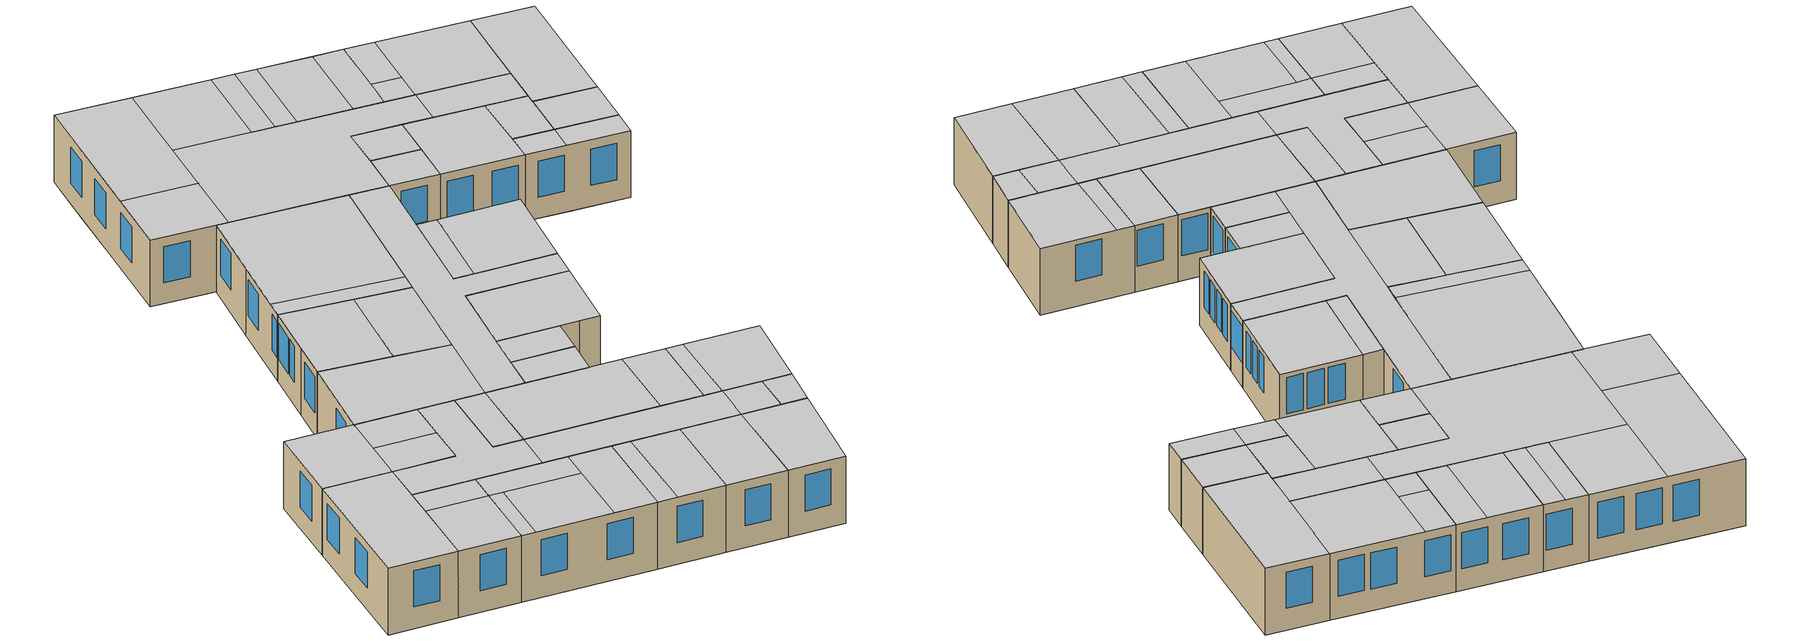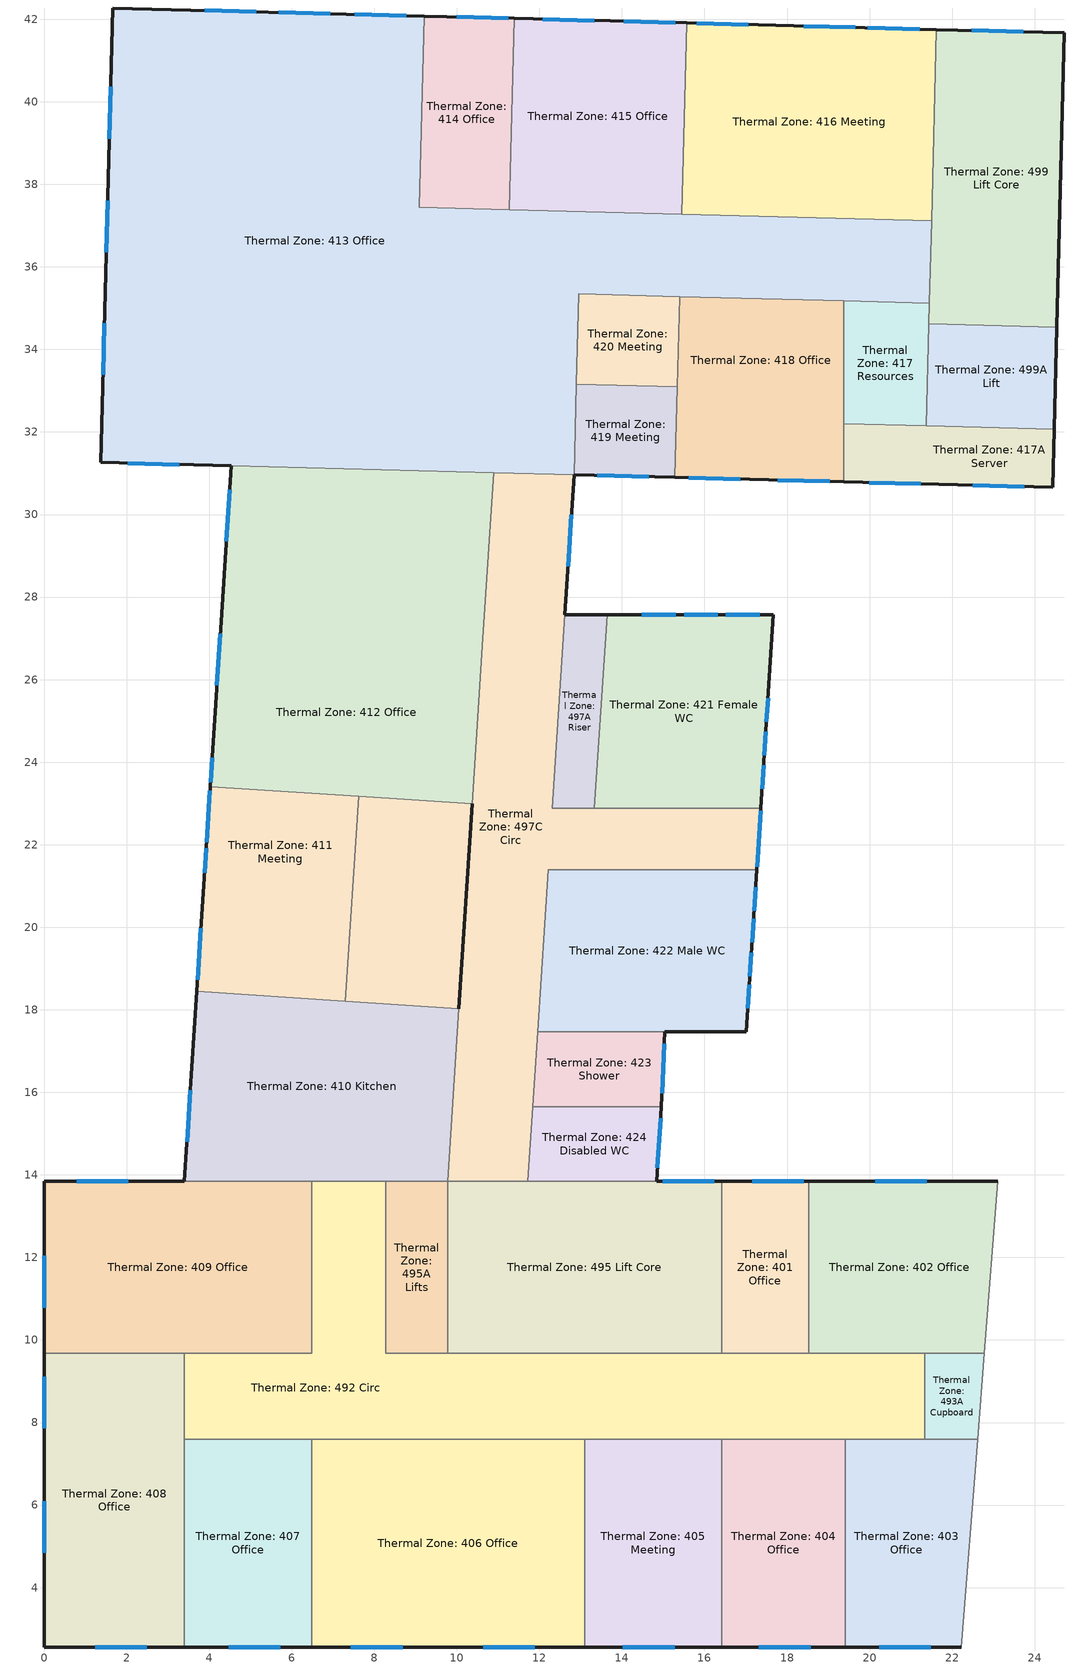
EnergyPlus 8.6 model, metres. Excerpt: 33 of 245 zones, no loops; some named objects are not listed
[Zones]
Thermal Zone: 401 Office
 floor to Thermal Zone: 301 Phd Office (InteriorCeiling): 16.42,13.84 18.52,13.84 18.52,9.67 16.42,9.67 z14.33
 wall outside (ExternalWall): 18.52,13.84 16.42,13.84 z14.33:17.85
 wall to Thermal Zone: 402 Office (InteriorWall): 18.52,9.67 18.52,13.84 z14.33:17.85
 wall to Thermal Zone: 492 Circ (InteriorWall): 16.42,9.67 18.52,9.67 z14.33:17.85
 wall to Thermal Zone: 495 Lift Core (InteriorWall): 16.42,13.84 16.42,9.67 z14.33:17.85
 window (GlazingCH): 18.41,13.84 17.16,13.84 z15.68:17.58
 ceiling to Thermal Zone: 511 Kitchen (InteriorCeiling): 18.52,9.67 18.52,13.84 16.42,13.84 16.42,9.67 z17.85
Thermal Zone: 402 Office
 floor to Thermal Zone: 301 Phd Office (InteriorCeiling Reversed): 23.11,13.84 22.78,9.67 18.52,9.67 18.52,13.84 z14.33
 wall outside (ExternalWall): 23.11,13.84 18.52,13.84 z14.33:17.85
 wall adiabatic (ExternalWall): 22.78,9.67 23.11,13.84 z14.33:17.85
 wall to Thermal Zone: 493A Cupboard (InteriorWall): 21.34,9.67 22.78,9.67 z14.33:17.85
 wall to Thermal Zone: 492 Circ (InteriorWall): 18.52,9.67 21.34,9.67 z14.33:17.85
 window (GlazingCH): 21.39,13.84 20.14,13.84 z15.68:17.58
 ceiling to Thermal Zone: 510 Office (InteriorCeiling): 22.78,9.67 23.11,13.84 19.41,13.84 19.41,9.67 z17.85
 ceiling to Thermal Zone: 511 Kitchen (InteriorCeiling): 19.41,9.67 19.41,13.84 18.52,13.84 18.52,9.67 z17.85
Thermal Zone: 403 Office
 floor to Thermal Zone: 301 Phd Office (InteriorCeiling Reversed): 22.62,7.59 22.22,2.56 19.41,2.56 19.41,7.59 z14.33
 wall outside (ExternalWall): 19.41,2.56 22.22,2.56 z14.33:17.85
 wall adiabatic (ExternalWall): 22.22,2.56 22.62,7.59 z14.33:17.85
 wall to Thermal Zone: 404 Office (InteriorWall): 19.41,7.59 19.41,2.56 z14.33:17.85
 wall to Thermal Zone: 492 Circ (InteriorWall): 21.34,7.59 19.41,7.59 z14.33:17.85
 wall to Thermal Zone: 493A Cupboard (InteriorWall): 22.62,7.59 21.34,7.59 z14.33:17.85
 window (GlazingCH): 20.24,2.56 21.49,2.56 z15.48:17.38
 ceiling to Thermal Zone: 509 Office (InteriorCeiling): 22.22,2.56 22.62,7.59 19.41,7.59 19.41,2.56 z17.85
Thermal Zone: 404 Office
 floor to Thermal Zone: 301 Phd Office (InteriorCeiling Reversed): 19.41,7.59 19.41,2.56 16.42,2.56 16.42,7.59 z14.33
 wall outside (ExternalWall): 16.42,2.56 19.41,2.56 z14.33:17.85
 wall to Thermal Zone: 405 Meeting (InteriorWall): 16.42,7.59 16.42,2.56 z14.33:17.85
 wall to Thermal Zone: 492 Circ (InteriorWall): 19.41,7.59 16.42,7.59 z14.33:17.85
 window (GlazingCH): 17.32,2.56 18.57,2.56 z15.48:17.38
 ceiling to Thermal Zone: 508 Office (InteriorCeiling Reversed): 19.41,2.56 19.41,7.59 16.42,7.59 16.42,2.56 z17.85
Thermal Zone: 405 Meeting
 floor to Thermal Zone: 302 Research Office (InteriorCeiling Reversed): 16.42,7.59 16.42,2.56 13.09,2.56 13.09,7.59 z14.33
 wall outside (ExternalWall): 13.09,2.56 16.42,2.56 z14.33:17.85
 wall to Thermal Zone: 406 Office (InteriorWall): 13.09,7.59 13.09,2.56 z14.33:17.85
 wall to Thermal Zone: 492 Circ (InteriorWall): 16.42,7.59 13.09,7.59 z14.33:17.85
 window (GlazingCH): 14.02,2.56 15.27,2.56 z15.48:17.38
 ceiling to Thermal Zone: 508 Office (InteriorCeiling Reversed): 16.42,2.56 16.42,7.59 14.05,7.59 14.05,2.56 z17.85
 ceiling to Thermal Zone: 507 Office (InteriorCeiling Reversed): 14.05,2.56 14.05,7.59 13.09,7.59 13.09,2.56 z17.85
Thermal Zone: 406 Office
 floor to Thermal Zone: 302 Research Office (InteriorCeiling Reversed): 6.49,7.59 13.09,7.59 13.09,2.56 6.49,2.56 z14.33
 wall outside (ExternalWall): 6.49,2.56 13.09,2.56 z14.33:17.85
 wall to Thermal Zone: 407 Office (InteriorWall): 6.49,7.59 6.49,2.56 z14.33:17.85
 wall to Thermal Zone: 492 Circ (InteriorWall): 13.09,7.59 6.49,7.59 z14.33:17.85
 window (GlazingCH): 7.43,2.56 8.68,2.56 / 10.64,2.56 11.89,2.56 z15.48:17.38
 ceiling to Thermal Zone: 505 Office (InteriorCeiling Reversed): 7.19,2.56 7.19,6.12 6.49,6.12 6.49,2.56 z17.85
 ceiling to Thermal Zone: 506 Office (InteriorCeiling Reversed): 10.97,2.56 10.97,6.12 7.19,6.12 7.19,2.56 z17.85
 ceiling to Thermal Zone: 501 Circulation (InteriorCeiling): 10.97,6.12 10.97,7.59 6.49,7.59 6.49,6.12 z17.85
 ceiling to Thermal Zone: 507 Office (InteriorCeiling Reversed): 13.09,2.56 13.09,7.59 10.97,7.59 10.97,2.56 z17.85
Thermal Zone: 407 Office
 floor to Thermal Zone: 303 PhD Office (InteriorCeiling Reversed): 6.49,7.59 6.49,2.56 3.4,2.56 3.4,7.59 z14.33
 wall outside (ExternalWall): 3.4,2.56 6.49,2.56 z14.33:17.85
 wall to Thermal Zone: 408 Office (InteriorWall): 3.4,7.59 3.4,2.56 z14.33:17.85
 wall to Thermal Zone: 492 Circ (InteriorWall): 6.49,7.59 3.4,7.59 z14.33:17.85
 window (GlazingCH): 4.48,2.56 5.73,2.56 z15.48:17.38
 ceiling to Thermal Zone: 505 Office (InteriorCeiling): 6.49,2.56 6.49,6.12 3.4,6.12 3.4,2.56 z17.85
 ceiling to Thermal Zone: 501 Circulation (InteriorCeiling Reversed): 6.49,6.12 6.49,7.59 3.4,7.59 3.4,6.12 z17.85
Thermal Zone: 408 Office
 floor to Thermal Zone: 303 PhD Office (InteriorCeiling Reversed): 3.4,9.67 3.4,2.56 0,2.56 0,9.67 z14.33
 wall outside (ExternalWall): 0,9.67 0,2.56 3.4,2.56 z14.33:17.85
 wall to Thermal Zone: 409 Office (InteriorWall): 3.4,9.67 0,9.67 z14.33:17.85
 wall to Thermal Zone: 492 Circ (InteriorWall): 3.4,7.59 3.4,9.67 z14.33:17.85
 window (GlazingCH): 0,9.11 0,7.86 z15.49:17.39; 0,6.09 0,4.84 z15.47:17.37; 1.24,2.56 2.49,2.56 z15.48:17.38
 ceiling to Thermal Zone: 504 Office (InteriorCeiling Reversed): 3.4,2.56 3.4,9.67 0,9.67 0,2.56 z17.85
Thermal Zone: 409 Office
 floor to Thermal Zone: 303 PhD Office (InteriorCeiling): 6.49,13.84 6.49,9.67 0,9.67 0,13.84 z14.33
 wall outside (ExternalWall): 3.4,13.84 0,13.84 0,9.67 z14.33:17.85
 wall to Thermal Zone: 410 Kitchen (InteriorWall): 6.49,13.84 3.4,13.84 z14.33:17.85
 wall to Thermal Zone: 492 Circ (InteriorWall): 3.4,9.67 6.49,9.67 6.49,13.84 z14.33:17.85
 window (GlazingCH): 2.04,13.84 0.79,13.84 z15.51:17.41; 0,12.04 0,10.79 z15.48:17.38
 ceiling to Thermal Zone: 501 Circulation (InteriorCeiling): 6.49,9.67 6.49,11.76 3.4,11.76 3.4,9.67 z17.85
 ceiling to Thermal Zone: 503 Office (InteriorCeiling Reversed): 3.4,9.67 3.4,13.84 0,13.84 0,9.67 z17.85
 ceiling to Thermal Zone: 502 Server (InteriorCeiling): 6.49,11.76 6.49,13.84 3.4,13.84 3.4,11.76 z17.85
Thermal Zone: 410 Kitchen
 floor to Thermal Zone: 304 Office (InteriorCeiling): 3.7,18.44 10.05,18.03 9.77,13.84 3.4,13.84 z14.33
 wall outside (ExternalWall): 3.7,18.44 3.4,13.84 z14.33:17.85
 wall to Thermal Zone: 411 Meeting (InteriorWall): 7.3,18.21 3.7,18.44 z14.33:17.85
 wall to Thermal Zone: 497C Circ (InteriorWall): 9.77,13.84 10.05,18.03 7.3,18.21 z14.33:17.85
 wall to Thermal Zone: 495A Lifts (InteriorWall): 8.27,13.84 9.77,13.84 z14.33:17.85
 wall to Thermal Zone: 492 Circ (InteriorWall): 6.49,13.84 8.27,13.84 z14.33:17.85
 window (GlazingCH): 3.54,16.06 3.46,14.81 z15.47:17.37
 ceiling to Thermal Zone: 517 Office (InteriorCeiling): 3.4,13.84 9.77,13.84 10.05,18.03 3.7,18.44 z17.85
Thermal Zone: 411 Meeting
 floor to Thermal Zone: 305 Meeting (InteriorCeiling): 4.03,23.41 7.62,23.17 7.43,20.23 3.83,20.47 z14.33
 floor to Thermal Zone: 304 Office (InteriorCeiling Reversed): 3.83,20.47 7.43,20.23 7.3,18.21 3.7,18.44 z14.33
 wall outside (ExternalWall): 4.03,23.41 3.83,20.47 3.7,18.44 z14.33:17.85
 wall to Thermal Zone: 497C Circ (InteriorWall): 7.3,18.21 7.62,23.17 z14.33:17.85
 wall to Thermal Zone: 412 Office (InteriorWall): 7.62,23.17 4.03,23.41 z14.33:17.85
 window (GlazingCH): 4.02,23.31 3.94,22.06 z15.55:17.45; 3.93,21.91 3.89,21.32 z15.56:17.46; 3.8,19.98 3.72,18.73 z15.52:17.42
 ceiling to Thermal Zone: 518 Admin (InteriorCeiling): 7.3,18.21 7.62,23.17 4.03,23.41 3.7,18.44 6.96,18.23 z17.85
Thermal Zone: 412 Office
 floor to Thermal Zone: 306 Kitchen (InteriorCeiling Reversed): 4.29,27.42 10.63,27 10.37,22.99 4.03,23.41 z14.33
 floor to Thermal Zone: 307 Office (InteriorCeiling Reversed): 4.53,31.18 10.9,31.01 10.63,27 4.29,27.42 z14.33
 wall outside (ExternalWall): 4.53,31.18 4.29,27.42 4.03,23.41 z14.33:17.85
 wall to Thermal Zone: 413 Office (InteriorWall): 10.9,31.01 4.53,31.18 z14.33:17.85
 wall to Thermal Zone: 497C Circ (InteriorWall): 7.62,23.17 10.37,22.99 10.63,27 10.9,31.01 z14.33:17.85
 window (GlazingCH): 4.27,27.11 4.19,25.86 z15.54:17.44; 4.07,24.1 4.03,23.51 z15.55:17.45; 4.5,30.6 4.42,29.35 z15.56:17.46
 ceiling to Thermal Zone: 519 Student Hub (InteriorCeiling): 10.43,23.91 10.9,31.01 4.53,31.18 4.09,24.33 z17.85
 ceiling to Thermal Zone: 518 Admin (InteriorCeiling Reversed): 10.37,22.99 10.43,23.91 4.09,24.33 4.03,23.41 z17.85
Thermal Zone: 413 Office
 floor to Thermal Zone: 325 Office (InteriorCeiling): 4.19,42.21 9.21,42.08 8.93,31.06 3.9,31.2 z14.33
 floor to Thermal Zone: 325D Office (InteriorCeiling Reversed): 1.66,42.27 4.19,42.21 4.1,38.91 1.57,38.98 z14.33
 floor to Thermal Zone: 325B Office (InteriorCeiling Reversed): 1.49,35.68 4.02,35.62 3.9,31.2 1.37,31.26 z14.33
 floor to Thermal Zone: 325C Meeting (InteriorCeiling Reversed): 1.57,38.98 4.1,38.91 4.02,35.62 1.49,35.68 z14.33
 floor to Thermal Zone: 325 Office (InteriorCeiling Reversed): 9.09,37.45 21.5,37.12 21.45,35.12 12.95,35.35 12.84,30.96 8.93,31.06 z14.33
 wall outside (ExternalWall): 9.21,42.08 1.66,42.27 1.37,31.26 4.53,31.18 z14.33:17.85
 wall to Thermal Zone: 497C Circ (InteriorWall): 10.9,31.01 12.84,30.96 z14.33:17.85
 wall to Thermal Zone: 414 Office (InteriorWall): 11.28,37.39 9.09,37.45 9.21,42.08 z14.33:17.85
 wall to Thermal Zone: 415 Office (InteriorWall): 15.45,37.28 11.28,37.39 z14.33:17.85
 wall to Thermal Zone: 416 Meeting (InteriorWall): 21.5,37.12 15.45,37.28 z14.33:17.85
 wall to Thermal Zone: 499 Lift Core (InteriorWall): 21.45,35.12 21.5,37.12 z14.33:17.85
 wall to Thermal Zone: 417 Resources (InteriorWall): 19.37,35.18 21.45,35.12 z14.33:17.85
 wall to Thermal Zone: 418 Office (InteriorWall): 15.4,35.28 19.37,35.18 z14.33:17.85
 wall to Thermal Zone: 420 Meeting (InteriorWall): 12.9,33.15 12.95,35.35 15.4,35.28 z14.33:17.85
 wall to Thermal Zone: 419 Meeting (InteriorWall): 12.84,30.96 12.9,33.15 z14.33:17.85
 window (GlazingCH): 2.03,31.24 3.28,31.21 / 8.78,42.09 7.53,42.12 z15.44:17.34; 1.61,40.36 1.58,39.11 z15.42:17.32; 1.54,37.6 1.5,36.35 z15.41:17.31; 1.46,34.64 1.43,33.39 z15.39:17.29; 6.93,42.14 5.69,42.17 / 5.15,42.18 3.9,42.21 z15.43:17.33
 ceiling to Thermal Zone: 523 Office (InteriorCeiling): 9.09,37.45 9.21,42.08 5.42,42.17 5.3,37.55 z17.85
 ceiling to Thermal Zone: 520 Circulation (InteriorCeiling Reversed): 12.84,30.96 12.95,35.35 16.88,35.24 16.93,37.24 5.3,37.55 5.13,31.16 z17.85
 ceiling to Thermal Zone: 522 Office (InteriorCeiling Reversed): 5.22,34.61 5.42,42.17 1.66,42.27 1.46,34.71 z17.85
 ceiling to Thermal Zone: 598 Circ (InteriorCeiling Reversed): 21.45,35.12 21.5,37.12 16.93,37.24 16.88,35.24 z17.85
 ceiling to Thermal Zone: 521 Office (InteriorCeiling Reversed): 5.13,31.16 5.22,34.61 1.46,34.71 1.37,31.26 z17.85
Thermal Zone: 414 Office
 floor to Thermal Zone: 325 Office (InteriorCeiling): 9.21,42.08 11.4,42.02 11.28,37.39 9.09,37.45 z14.33
 wall outside (ExternalWall): 11.4,42.02 9.21,42.08 z14.33:17.85
 wall to Thermal Zone: 415 Office (InteriorWall): 11.28,37.39 11.4,42.02 z14.33:17.85
 window (GlazingCH): 11.24,42.02 9.99,42.06 z15.42:17.32
 ceiling to Thermal Zone: 524 Office (InteriorCeiling): 11.28,37.39 11.4,42.02 10.3,42.05 10.18,37.42 z17.85
 ceiling to Thermal Zone: 523 Office (InteriorCeiling Reversed): 10.18,37.42 10.3,42.05 9.21,42.08 9.09,37.45 z17.85
Thermal Zone: 415 Office
 floor to Thermal Zone: 325 Office (InteriorCeiling): 11.4,42.02 15.57,41.91 15.45,37.28 11.28,37.39 z14.33
 wall outside (ExternalWall): 15.57,41.91 11.4,42.02 z14.33:17.85
 wall to Thermal Zone: 416 Meeting (InteriorWall): 15.45,37.28 15.57,41.91 z14.33:17.85
 window (GlazingCH): 15.29,41.92 14.04,41.95 / 13.34,41.97 12.09,42 z15.46:17.36
 ceiling to Thermal Zone: 525 Office (InteriorCeiling): 15.45,37.28 15.57,41.91 14.07,41.95 13.95,37.32 z17.85
 ceiling to Thermal Zone: 524 Office (InteriorCeiling): 13.95,37.32 14.07,41.95 11.4,42.02 11.28,37.39 z17.85
Thermal Zone: 416 Meeting
 floor to Thermal Zone: 325 Office (InteriorCeiling Reversed): 15.57,41.91 21.62,41.75 21.5,37.12 15.45,37.28 z14.33
 wall outside (ExternalWall): 21.62,41.75 15.57,41.91 z14.33:17.85
 wall to Thermal Zone: 499 Lift Core (InteriorWall): 21.5,37.12 21.62,41.75 z14.33:17.85
 window (GlazingCH): 21.21,41.76 19.96,41.8 / 19.66,41.8 18.41,41.84 z15.49:17.39; 17.07,41.87 15.82,41.9 z15.48:17.38
 ceiling to Thermal Zone: 525 Office (InteriorCeiling): 16.97,38.79 17.05,41.87 15.57,41.91 15.49,38.83 z17.85
 ceiling to Thermal Zone: 520 Circulation (InteriorCeiling): 16.93,37.24 16.97,38.79 15.49,38.83 15.45,37.28 z17.85
 ceiling to Thermal Zone: 526 Office (InteriorCeiling Reversed): 21.5,37.12 21.62,41.75 17.05,41.87 16.93,37.24 z17.85
Thermal Zone: 417 Resources
 floor to Thermal Zone: 325F Print Room (InteriorCeiling Reversed): 19.37,35.18 21.45,35.12 21.37,32.15 19.37,32.2 z14.33
 wall to Thermal Zone: 499A Lift (InteriorWall): 21.37,32.15 21.44,34.62 z14.33:17.85
 wall to Thermal Zone: 417A Server (InteriorWall): 19.37,32.2 21.37,32.15 z14.33:17.85
 wall to Thermal Zone: 418 Office (InteriorWall): 19.37,35.18 19.37,32.2 z14.33:17.85
 wall to Thermal Zone: 499 Lift Core (InteriorWall): 21.44,34.62 21.45,35.12 z14.33:17.85
 ceiling to Thermal Zone: 527 Office (InteriorCeiling): 21.37,32.15 21.45,35.12 19.37,35.18 19.37,32.2 z17.85
Thermal Zone: 417A Server
 floor to Thermal Zone: 325G Storage (InteriorCeiling Reversed): 21.37,32.15 24.47,32.07 24.43,30.66 21.33,30.74 z14.33
 floor to Thermal Zone: 325F Print Room (InteriorCeiling): 19.37,32.2 21.37,32.15 21.33,30.74 19.37,30.79 z14.33
 wall outside (ExternalWall): 19.37,30.79 24.43,30.66 24.47,32.07 z14.33:17.85
 wall to Thermal Zone: 418 Office (InteriorWall): 19.37,32.2 19.37,30.79 z14.33:17.85
 wall to Thermal Zone: 499A Lift (InteriorWall): 24.47,32.07 21.37,32.15 z14.33:17.85
 window (GlazingCH): 19.99,30.78 21.24,30.74 z15.46:17.36; 22.5,30.71 23.74,30.68 z15.45:17.35
 ceiling to Thermal Zone: 527 Office (InteriorCeiling): 21.33,30.74 21.37,32.15 19.37,32.2 19.37,30.79 z17.85
 ceiling to Thermal Zone: 599A Lift (InteriorCeiling): 24.43,30.66 24.47,32.07 21.37,32.15 21.33,30.74 z17.85
Thermal Zone: 418 Office
 floor to Thermal Zone: 325E Meeting (InteriorCeiling Reversed): 15.4,35.28 19.37,35.18 19.37,32.2 15.32,32.3 z14.33
 floor to Thermal Zone: 325 Office (InteriorCeiling): 15.32,32.3 19.37,32.2 19.37,30.79 15.28,30.9 z14.33
 wall outside (ExternalWall): 15.28,30.9 19.37,30.79 z14.33:17.85
 wall to Thermal Zone: 419 Meeting (InteriorWall): 15.34,33.09 15.28,30.9 z14.33:17.85
 wall to Thermal Zone: 420 Meeting (InteriorWall): 15.4,35.28 15.34,33.09 z14.33:17.85
 window (GlazingCH): 17.78,30.83 19.03,30.8 z15.49:17.39; 15.62,30.89 16.87,30.86 z15.5:17.4
 ceiling to Thermal Zone: 527 Office (InteriorCeiling): 19.37,30.79 19.37,35.18 15.4,35.28 15.28,30.9 z17.85
Thermal Zone: 419 Meeting
 floor to Thermal Zone: 325 Office (InteriorCeiling): 12.9,33.15 15.34,33.09 15.28,30.9 12.84,30.96 z14.33
 wall outside (ExternalWall): 12.84,30.96 15.28,30.9 z14.33:17.85
 wall to Thermal Zone: 420 Meeting (InteriorWall): 15.34,33.09 12.9,33.15 z14.33:17.85
 window (GlazingCH): 13.41,30.95 14.66,30.91 z15.52:17.42
 ceiling to Thermal Zone: 528 Office (InteriorCeiling): 15.28,30.9 15.34,33.09 12.9,33.15 12.84,30.96 z17.85
Thermal Zone: 420 Meeting
 floor to Thermal Zone: 325 Office (InteriorCeiling): 12.95,35.35 15.4,35.28 15.34,33.09 12.9,33.15 z14.33
 ceiling to Thermal Zone: 528 Office (InteriorCeiling): 15.34,33.09 15.4,35.28 12.95,35.35 12.9,33.15 z17.85
Thermal Zone: 421 Female WC
 floor to Thermal Zone: 318 Female WC (InteriorCeiling Reversed): 17.67,27.57 17.37,22.88 13.33,22.88 13.64,27.57 z14.33
 wall outside (ExternalWall): 17.37,22.88 17.67,27.57 13.64,27.57 z14.33:17.85
 wall to Thermal Zone: 497C Circ (InteriorWall): 13.33,22.88 17.37,22.88 z14.33:17.85
 wall to Thermal Zone: 497A Riser (InteriorWall): 13.64,27.57 13.33,22.88 z14.33:17.85
 window (GlazingCH): 17.34,27.57 16.52,27.57 / 15.3,27.57 14.48,27.57 z15.72:17.62; 16.33,27.57 15.51,27.57 z15.71:17.61; 17.4,23.35 17.43,23.92 / 17.45,24.17 17.49,24.74 / 17.5,24.97 17.54,25.54 z15.68:17.58
 ceiling to Thermal Zone: 515 Female WC (InteriorCeiling): 13.33,22.88 17.37,22.88 17.67,27.57 13.64,27.57 z17.85
Thermal Zone: 422 Male WC
 floor to Thermal Zone: 313 Male WC (InteriorCeiling Reversed): 17.27,21.39 17.01,17.46 11.96,17.46 12.21,21.39 z14.33
 wall outside (ExternalWall): 15.04,17.46 16.01,17.46 17.01,17.46 17.27,21.39 z14.33:17.85
 wall to Thermal Zone: 423 Shower (InteriorWall): 11.96,17.46 15.04,17.46 z14.33:17.85
 wall to Thermal Zone: 497C Circ (InteriorWall): 17.27,21.39 12.21,21.39 11.96,17.46 z14.33:17.85
 window (GlazingCH): 17.05,18.03 17.09,18.6 / 17.1,18.81 17.14,19.38 / 17.2,20.4 17.24,20.97 z15.63:17.53; 17.15,19.64 17.19,20.21 z15.64:17.54
 ceiling to Thermal Zone: 514 Male WC (InteriorCeiling): 11.96,17.46 17.01,17.46 17.27,21.39 12.21,21.39 z17.85
Thermal Zone: 423 Shower
 floor to Thermal Zone: 311 Shower (InteriorCeiling Reversed): 15.04,17.46 14.96,15.65 11.84,15.65 11.96,17.46 z14.33
 wall outside (ExternalWall): 14.96,15.65 15.04,17.46 z14.33:17.85
 wall to Thermal Zone: 497C Circ (InteriorWall): 11.96,17.46 11.84,15.65 z14.33:17.85
 wall to Thermal Zone: 424 Disabled WC (InteriorWall): 11.84,15.65 14.96,15.65 z14.33:17.85
 window (GlazingCH): 14.97,15.98 15.03,17.18 z15.67:17.57
 ceiling to Thermal Zone: 513 Tea Point (InteriorCeiling Reversed): 14.96,15.65 15.04,17.46 11.96,17.46 11.84,15.65 z17.85
Thermal Zone: 424 Disabled WC
 floor to Thermal Zone: 310 Disabled WC (InteriorCeiling Reversed): 11.84,15.65 14.96,15.65 14.84,13.84 11.72,13.84 z14.33
 wall outside (ExternalWall): 14.84,13.84 14.96,15.65 z14.33:17.85
 wall to Thermal Zone: 497C Circ (InteriorWall): 11.84,15.65 11.72,13.84 z14.33:17.85
 wall to Thermal Zone: 495 Lift Core (InteriorWall): 11.72,13.84 14.84,13.84 z14.33:17.85
 window (GlazingCH): 14.86,14.17 14.94,15.37 z15.67:17.57
 ceiling to Thermal Zone: 512 Disabled WC (InteriorCeiling): 14.84,13.84 14.96,15.65 11.84,15.65 11.72,13.84 z17.85
Thermal Zone: 492 Circ
 floor to Thermal Zone: 394 Circ (InteriorCeiling Reversed): 16.42,9.67 16.42,7.59 9.77,7.59 9.77,9.67 z14.33
 floor to Thermal Zone: 303 PhD Office (InteriorCeiling Reversed): 8.27,13.84 8.27,9.67 9.77,9.67 9.77,7.59 3.4,7.59 3.4,9.67 6.49,9.67 6.49,13.84 z14.33
 floor to Thermal Zone: 301 Phd Office (InteriorCeiling): 21.34,9.67 21.34,7.59 16.42,7.59 16.42,9.67 z14.33
 wall to Thermal Zone: 495A Lifts (InteriorWall): 9.77,9.67 8.27,9.67 8.27,13.84 z14.33:17.85
 wall to Thermal Zone: 495 Lift Core (InteriorWall): 16.42,9.67 9.77,9.67 z14.33:17.85
 wall to Thermal Zone: 493A Cupboard (InteriorWall): 21.34,7.59 21.34,9.67 z14.33:17.85
 ceiling to Thermal Zone: 510 Office (InteriorCeiling): 21.34,7.59 21.34,9.67 19.41,9.67 19.41,7.59 z17.85
 ceiling to Thermal Zone: 593 Circulation (InteriorCeiling Reversed): 19.41,7.59 19.41,9.67 9.77,9.67 9.77,7.59 z17.85
 ceiling to Thermal Zone: 501 Circulation (InteriorCeiling Reversed): 9.77,7.59 9.77,9.67 8.27,9.67 8.27,13.84 6.49,13.84 6.49,9.67 3.4,9.67 3.4,7.59 z17.85
Thermal Zone: 493A Cupboard
 floor to Thermal Zone: 301 Phd Office (InteriorCeiling): 22.78,9.67 22.62,7.59 21.34,7.59 21.34,9.67 z14.33
 wall adiabatic (ExternalWall): 22.62,7.59 22.78,9.67 z14.33:17.85
 ceiling to Thermal Zone: 510 Office (InteriorCeiling): 22.62,7.59 22.78,9.67 21.34,9.67 21.34,7.59 z17.85
Thermal Zone: 495 Lift Core
 floor to Thermal Zone: 395 Lift Core (InteriorCeiling Reversed): 16.42,13.84 16.42,9.67 9.77,9.67 9.77,13.84 z14.33
 wall outside (ExternalWall): 16.42,13.84 14.84,13.84 z14.33:17.85
 wall to Thermal Zone: 497C Circ (InteriorWall): 11.72,13.84 9.77,13.84 z14.33:17.85
 wall to Thermal Zone: 495A Lifts (InteriorWall): 9.77,13.84 9.77,9.67 z14.33:17.85
 window (GlazingCH): 16.24,13.84 14.99,13.84 z15.65:17.55
 ceiling to Thermal Zone: 595 Stairs A (InteriorCeiling Reversed): 16.42,9.67 16.42,13.84 9.77,13.84 9.77,9.67 z17.85
Thermal Zone: 495A Lifts
 floor to Thermal Zone: 395A Lifts (InteriorCeiling Reversed): 9.77,13.84 9.77,9.67 8.27,9.67 8.27,13.84 z14.33
 ceiling to Thermal Zone: 595A Lifts (InteriorCeiling): 9.77,9.67 9.77,13.84 8.27,13.84 8.27,9.67 z17.85
Thermal Zone: 497A Riser
 floor to Thermal Zone: 397A Riser (InteriorCeiling Reversed): 12.62,27.57 13.64,27.57 13.33,22.88 12.31,22.88 z14.33
 wall outside (ExternalWall): 13.64,27.57 12.62,27.57 z14.33:17.85
 wall to Thermal Zone: 497C Circ (InteriorWall): 12.62,27.57 12.31,22.88 13.33,22.88 z14.33:17.85
 ceiling to Thermal Zone: 597A Riser (InteriorCeiling): 13.33,22.88 13.64,27.57 12.62,27.57 12.31,22.88 z17.85
Thermal Zone: 497C Circ
 floor to Thermal Zone: 304 Office (InteriorCeiling): 7.43,20.23 10.18,20.05 10.05,18.03 7.3,18.21 z14.33
 floor to Thermal Zone: 397 Circ (InteriorCeiling): 7.62,23.17 10.37,22.99 10.18,20.05 7.43,20.23 z14.33; 10.9,31.01 12.84,30.96 11.72,13.84 9.77,13.84 z14.33
 floor to Thermal Zone: 397 Circ (InteriorCeiling Reversed): 12.31,22.88 17.37,22.88 17.27,21.39 12.21,21.39 z14.33
 wall outside (ExternalWall): 10.37,22.99 10.05,18.03 / 12.62,27.57 12.84,30.96 / 17.27,21.39 17.37,22.88 z14.33:17.85
 window (GlazingCH): 12.69,28.74 12.78,29.99 z15.65:17.55; 17.27,21.47 17.36,22.82 z15.62:17.52
 ceiling to Thermal Zone: 518 Admin (InteriorCeiling): 10.05,18.03 10.37,22.99 7.62,23.17 7.3,18.21 z17.85
 ceiling to Thermal Zone: 597 Circ (InteriorCeiling Reversed): 11.72,13.84 12.21,21.39 17.27,21.39 17.37,22.88 12.31,22.88 12.84,30.96 10.9,31.01 9.77,13.84 z17.85
Thermal Zone: 499 Lift Core
 floor to Thermal Zone: 399 Lift Core (InteriorCeiling Reversed): 21.62,41.75 24.72,41.67 24.54,34.54 21.44,34.62 z14.33
 wall outside (ExternalWall): 24.54,34.54 24.72,41.67 21.62,41.75 z14.33:17.85
 wall to Thermal Zone: 499A Lift (InteriorWall): 21.44,34.62 24.54,34.54 z14.33:17.85
 window (GlazingCH): 23.72,41.7 22.47,41.73 z15.48:17.38
 ceiling to Thermal Zone: 599 Stair B (InteriorCeiling): 24.54,34.54 24.72,41.67 21.62,41.75 21.44,34.62 z17.85
Thermal Zone: 499A Lift
 floor to Thermal Zone: 399A Lift (InteriorCeiling Reversed): 21.44,34.62 24.54,34.54 24.47,32.07 21.37,32.15 z14.33
 wall outside (ExternalWall): 24.47,32.07 24.54,34.54 z14.33:17.85
 ceiling to Thermal Zone: 599A Lift (InteriorCeiling): 24.47,32.07 24.54,34.54 21.44,34.62 21.37,32.15 z17.85
[Building]
Central House: 32, , 0.07, 0.2, , 25
[Site:Location]
LONDON/GATWICK: 51.15, -0.18, 0, 62
[SizingPeriod:DesignDay]
LONDON/GATWICK Ann Clg .4% Condns DB=>MWB: 7, 21, SummerDesignDay, 27.2, 9.7, DefaultMultipliers, , Wetbulb, 18.7, , , , , 100582, 3.5, 90, No, No, No, ASHRAETau, , , 0.455, 1.974
LONDON/GATWICK Ann Htg 99.6% Condns DB: 2, 21, WinterDesignDay, -4.6, 0, DefaultMultipliers, , Wetbulb, -4.6, , , , , 100582, 1.5, 80, No, No, No, ASHRAEClearSky, , , , , 0
[SITE:GROUNDTEMPERATURE:BUILDINGSURFACE]
8.3, 6.4, 5.8, 6.3, 8.9, 11.7, 14.4, 16.4, 17, 16.1, 13.8, 11
[Material]
Brick (100mm): MediumRough, 0.1, 0.707248, 1845, 840, 0.9, 0.6, 0.6
Brick (200mm): MediumRough, 0.2, 0.802466, 1845, 840, 0.9, 0.6, 0.6
CastConcrete 300mm: MediumRough, 0.3, 0.182984, 1900, 930, 0.9, 0.6, 0.6
InsulationCelotex: MediumRough, 0.04, 0.0184196, 50.4, 840, 0.9, 0.5, 0.5
InsulationPartition: MediumRough, 0.025, 0.0344579, 33, 840, 0.9, 0.5, 0.5
PlasterboardConstruction 12mm: MediumSmooth, 0.012, 0.035, 670, 800, 0.9, 0.4, 0.4
Plywood 40mm: MediumSmooth, 0.04, 0.183917, 608, 1630, 0.9, 0.5, 0.5
[Material:AirGap]
Air cavity 10 wall: 0.164029
Air cavity 130 floor: 0.181308
Air cavity 350 ceiling: 0.180993
Air cavity 50 wall: 0.171593
[WindowMaterial:SimpleGlazingSystem]
SingleAndSecondaryGlazing: 2.94836, 0.54, 0.71
[WindowMaterial:Blind]
SolsticeVenetianBlind: Horizontal, 0.025, 0.01875, 0.001, 45, 247.028, 0, 0.5, 0.5, 0, 0.5, 0.5, 0, 0.5, 0.5, 0, 0.5, 0.5, 0, 0.9, 0.9, 0.05, 0.5, 0.5, 0.5, 0.5, 0, 180
[Construction]
ExternalWall: Brick (200mm), Air cavity 50 wall, Brick (100mm), Air cavity 10 wall, InsulationCelotex, PlasterboardConstruction 12mm
GlazingCH: SingleAndSecondaryGlazing
InteriorCeiling: Plywood 40mm, Air cavity 130 floor, CastConcrete 300mm, Air cavity 350 ceiling, PlasterboardConstruction 12mm
InteriorCeiling Reversed: PlasterboardConstruction 12mm, Air cavity 350 ceiling, CastConcrete 300mm, Air cavity 130 floor, Plywood 40mm
InteriorWall: PlasterboardConstruction 12mm, Air cavity 50 wall, InsulationPartition, Air cavity 50 wall, PlasterboardConstruction 12mm
[WindowProperty:ShadingControl]
Shading Control: InteriorBlind, , OnIfHighSolarOnWindow, , 27, No, No, SolsticeVenetianBlind
[Zone]
Thermal Zone: 401 Office: -0, 16.4195, 13.8416, 14.33
Thermal Zone: 402 Office: -0, 23.1089, 13.8416, 14.33
Thermal Zone: 403 Office: -0, 22.6165, 7.59147, 14.33
Thermal Zone: 404 Office; Thermal Zone: 405 Meeting: -0, 16.4195, 2.56112, 14.33
Thermal Zone: 406 Office: -0, 6.48932, 2.56112, 14.33
Thermal Zone: 407 Office: -0, 6.48932, 7.59147, 14.33
Thermal Zone: 408 Office: -0, -2.5806e-12, 2.56112, 14.33
Thermal Zone: 409 Office: -0, -2.403e-11, 13.8416, 14.33
Thermal Zone: 410 Kitchen: -0, 3.39984, 13.8416, 14.33
Thermal Zone: 411 Meeting: -0, 7.61936, 23.1735, 14.33
Thermal Zone: 412 Office: -0, 10.8951, 31.0126, 14.33
Thermal Zone: 413 Office; Thermal Zone: 497C Circ: -0, 12.8398, 30.9619, 14.33
Thermal Zone: 414 Office: -0, 11.3958, 42.0186, 14.33
Thermal Zone: 415 Office: -0, 15.57, 41.9097, 14.33
Thermal Zone: 416 Meeting; Thermal Zone: 499 Lift Core: -0, 21.6219, 41.7517, 14.33
Thermal Zone: 417 Resources: -0, 21.4358, 34.6201, 14.33
Thermal Zone: 417A Server: -0, 24.4339, 30.6593, 14.33
Thermal Zone: 418 Office: -0, 19.3712, 30.7914, 14.33
Thermal Zone: 419 Meeting: -0, 15.2826, 30.8981, 14.33
Thermal Zone: 420 Meeting: -0, 15.3398, 33.0899, 14.33
Thermal Zone: 421 Female WC: -0, 17.3663, 22.8845, 14.33
Thermal Zone: 422 Male WC: -0, 17.0124, 17.4631, 14.33
Thermal Zone: 423 Shower: -0, 15.8942, 15.6523, 14.33
Thermal Zone: 424 Disabled WC: -0, 15.776, 13.8416, 14.33
Thermal Zone: 492 Circ: -0, 16.4195, 7.59147, 14.33
Thermal Zone: 493A Cupboard: -0, 22.7805, 9.67361, 14.33
Thermal Zone: 495 Lift Core: -0, 9.77419, 9.67361, 14.33
Thermal Zone: 495A Lifts: -0, 9.77418, 13.8416, 14.33
Thermal Zone: 497A Riser: -0, 12.3125, 22.8845, 14.33
Thermal Zone: 499A Lift: -0, 24.5351, 34.5392, 14.33
[ZoneVentilation:DesignFlowRate]
NV401: Thermal Zone: 401 Office, Office_OccSched, Flow/Person, 0, 0, 0.012168, 5, Natural, 0, 1, 0.606, 0.03636, 0.1177, 0, 18, MinIndoorTemp_Sched, 100, , 1, DeltaTemp_Sched, -100, MinOutdoorTemp_Sched, 100, MaxOutdoorTemp_Sched, 40
NV402: Thermal Zone: 402 Office, Office_OccSched, Flow/Person, 0, 0, 0.012168, 5, Natural, 0, 1, 0.606, 0.03636, 0.1177, 0, 18, MinIndoorTemp_Sched, 100, , 1, DeltaTemp_Sched, -100, MinOutdoorTemp_Sched, 100, MaxOutdoorTemp_Sched, 40
NV403: Thermal Zone: 403 Office, Office_OccSched, Flow/Person, 0, 0, 0.012168, 5, Natural, 0, 1, 0.606, 0.03636, 0.1177, 0, 18, MinIndoorTemp_Sched, 100, , 1, DeltaTemp_Sched, -100, MinOutdoorTemp_Sched, 100, MaxOutdoorTemp_Sched, 40
NV404: Thermal Zone: 404 Office, Office_OccSched, Flow/Person, 0, 0, 0.012168, 5, Natural, 0, 1, 0.606, 0.03636, 0.1177, 0, 18, MinIndoorTemp_Sched, 100, , 1, DeltaTemp_Sched, -100, MinOutdoorTemp_Sched, 100, MaxOutdoorTemp_Sched, 40
NV405: Thermal Zone: 405 Meeting, Office_OccSched, Flow/Person, 0, 0, 0.012168, 5, Natural, 0, 1, 0.606, 0.03636, 0.1177, 0, 18, MinIndoorTemp_Sched, 100, , 1, DeltaTemp_Sched, -100, MinOutdoorTemp_Sched, 100, MaxOutdoorTemp_Sched, 40
NV406: Thermal Zone: 406 Office, Office_OccSched, Flow/Person, 0, 0, 0.012168, 5, Natural, 0, 1, 0.606, 0.03636, 0.1177, 0, 18, MinIndoorTemp_Sched, 100, , 1, DeltaTemp_Sched, -100, MinOutdoorTemp_Sched, 100, MaxOutdoorTemp_Sched, 40
NV407: Thermal Zone: 407 Office, Office_OccSched, Flow/Person, 0, 0, 0.012168, 5, Natural, 0, 1, 0.606, 0.03636, 0.1177, 0, 18, MinIndoorTemp_Sched, 100, , 1, DeltaTemp_Sched, -100, MinOutdoorTemp_Sched, 100, MaxOutdoorTemp_Sched, 40
NV408: Thermal Zone: 408 Office, Office_OccSched, Flow/Person, 0, 0, 0.012168, 5, Natural, 0, 1, 0.606, 0.03636, 0.1177, 0, 18, MinIndoorTemp_Sched, 100, , 1, DeltaTemp_Sched, -100, MinOutdoorTemp_Sched, 100, MaxOutdoorTemp_Sched, 40
NV409: Thermal Zone: 409 Office, Office_OccSched, Flow/Person, 0, 0, 0.012168, 5, Natural, 0, 1, 0.606, 0.03636, 0.1177, 0, 18, MinIndoorTemp_Sched, 100, , 1, DeltaTemp_Sched, -100, MinOutdoorTemp_Sched, 100, MaxOutdoorTemp_Sched, 40
NV410: Thermal Zone: 410 Kitchen, Office_OccSched, Flow/Person, 0, 0, 0.012168, 5, Natural, 0, 1, 0.606, 0.03636, 0.1177, 0, 18, MinIndoorTemp_Sched, 100, , 1, DeltaTemp_Sched, -100, MinOutdoorTemp_Sched, 100, MaxOutdoorTemp_Sched, 40
NV411: Thermal Zone: 411 Meeting, Office_OccSched, Flow/Person, 0, 0, 0.012168, 5, Natural, 0, 1, 0.606, 0.03636, 0.1177, 0, 18, MinIndoorTemp_Sched, 100, , 1, DeltaTemp_Sched, -100, MinOutdoorTemp_Sched, 100, MaxOutdoorTemp_Sched, 40
NV412: Thermal Zone: 412 Office, Office_OccSched, Flow/Person, 0, 0, 0.012168, 5, Natural, 0, 1, 0.606, 0.03636, 0.1177, 0, 18, MinIndoorTemp_Sched, 100, , 1, DeltaTemp_Sched, -100, MinOutdoorTemp_Sched, 100, MaxOutdoorTemp_Sched, 40
NV413: Thermal Zone: 413 Office, Office_OccSched, Flow/Person, 0, 0, 0.012168, 5, Natural, 0, 1, 0.606, 0.03636, 0.1177, 0, 18, MinIndoorTemp_Sched, 100, , 1, DeltaTemp_Sched, -100, MinOutdoorTemp_Sched, 100, MaxOutdoorTemp_Sched, 40
NV414: Thermal Zone: 414 Office, Office_OccSched, Flow/Person, 0, 0, 0.012168, 5, Natural, 0, 1, 0.606, 0.03636, 0.1177, 0, 18, MinIndoorTemp_Sched, 100, , 1, DeltaTemp_Sched, -100, MinOutdoorTemp_Sched, 100, MaxOutdoorTemp_Sched, 40
NV415: Thermal Zone: 415 Office, Office_OccSched, Flow/Person, 0, 0, 0.012168, 5, Natural, 0, 1, 0.606, 0.03636, 0.1177, 0, 18, MinIndoorTemp_Sched, 100, , 1, DeltaTemp_Sched, -100, MinOutdoorTemp_Sched, 100, MaxOutdoorTemp_Sched, 40
NV416: Thermal Zone: 416 Meeting, Office_OccSched, Flow/Person, 0, 0, 0.012168, 5, Natural, 0, 1, 0.606, 0.03636, 0.1177, 0, 18, MinIndoorTemp_Sched, 100, , 1, DeltaTemp_Sched, -100, MinOutdoorTemp_Sched, 100, MaxOutdoorTemp_Sched, 40
NV418: Thermal Zone: 418 Office, OutAirFlowRateSched, Flow/Person, 0, 0, 0.012168, 5, Natural, 0, 1, 0.606, 0.03636, 0.1177, 0, 18, MinIndoorTemp_Sched, 100, , 1, DeltaTemp_Sched, -100, MinOutdoorTemp_Sched, 100, MaxOutdoorTemp_Sched, 40
NV419: Thermal Zone: 419 Meeting, Office_OccSched, Flow/Person, 0, 0, 0.012168, 5, Natural, 0, 1, 0.606, 0.03636, 0.1177, 0, 18, MinIndoorTemp_Sched, 100, , 1, DeltaTemp_Sched, -100, MinOutdoorTemp_Sched, 100, MaxOutdoorTemp_Sched, 40
NV421: Thermal Zone: 421 Female WC, Office_OccSched, Flow/Person, 0, 0, 0.012168, 5, Natural, 0, 1, 0.606, 0.03636, 0.1177, 0, 18, MinIndoorTemp_Sched, 100, , 1, DeltaTemp_Sched, -100, MinOutdoorTemp_Sched, 100, MaxOutdoorTemp_Sched, 40
NV422: Thermal Zone: 422 Male WC, Office_OccSched, Flow/Person, 0, 0, 0.012168, 5, Natural, 0, 1, 0.606, 0.03636, 0.1177, 0, 18, MinIndoorTemp_Sched, 100, , 1, DeltaTemp_Sched, -100, MinOutdoorTemp_Sched, 100, MaxOutdoorTemp_Sched, 40
NV423: Thermal Zone: 423 Shower, Office_OccSched, Flow/Person, 0, 0, 0.012168, 5, Natural, 0, 1, 0.606, 0.03636, 0.1177, 0, 18, MinIndoorTemp_Sched, 100, , 1, DeltaTemp_Sched, -100, MinOutdoorTemp_Sched, 100, MaxOutdoorTemp_Sched, 40
NV424: Thermal Zone: 424 Disabled WC, Office_OccSched, Flow/Person, 0, 0, 0.012168, 5, Natural, 0, 1, 0.606, 0.03636, 0.1177, 0, 18, MinIndoorTemp_Sched, 100, , 1, DeltaTemp_Sched, -100, MinOutdoorTemp_Sched, 100, MaxOutdoorTemp_Sched, 40
NV495: Thermal Zone: 495 Lift Core, Office_OccSched, Flow/Person, 0, 0, 0.012168, 5, Natural, 0, 1, 0.606, 0.03636, 0.1177, 0, 18, MinIndoorTemp_Sched, 100, , 1, DeltaTemp_Sched, -100, MinOutdoorTemp_Sched, 100, MaxOutdoorTemp_Sched, 40
[DesignSpecification:OutdoorAir]
DesignOutdoorAir_Office; DesignOutdoorAir_Meeting; DesignOutdoorAir_Kitchen: Sum, 0, 0, 0, 4, OutAirFlowRateSched
DesignOutdoorAir_Server: Sum, 0, 0, 0, 10, OutAirFlowRateSched
[DesignSpecification:ZoneAirDistribution]
Thermal Zone: 402 Office Design Spec Zone Air Dist; Thermal Zone: 403 Office Design Spec Zone Air Dist; Thermal Zone: 404 Office Design Spec Zone Air Dist; Thermal Zone: 405 Meeting Design Spec Zone Air Dist; Thermal Zone: 406 Office Design Spec Zone Air Dist; Thermal Zone: 407 Office Design Spec Zone Air Dist; Thermal Zone: 408 Office Design Spec Zone Air Dist; Thermal Zone: 409 Office Design Spec Zone Air Dist; Thermal Zone: 410 Kitchen Design Spec Zone Air Dist; Thermal Zone: 413 Office Design Spec Zone Air Dist; Thermal Zone: 416 Meeting Design Spec Zone Air Dist; Thermal Zone: 417 Resources Design Spec Zone Air Dist; Thermal Zone: 417A Server Design Spec Zone Air Dist; Thermal Zone: 423 Shower Design Spec Zone Air Dist: 1, 1
[Sizing:Zone]
Thermal Zone: 402 Office: SupplyAirTemperature, 14, 11.11, SupplyAirTemperature, 40, 11.11, 0.0085, 0.008, DesignOutdoorAir_Office, , , DesignDay, 0, 0.000762, 0, 0, DesignDay, 0, 0.002032, 0.141576, 0.3, Thermal Zone: 402 Office Design Spec Zone Air Dist, No
Thermal Zone: 403 Office: SupplyAirTemperature, 14, 11.11, SupplyAirTemperature, 40, 11.11, 0.0085, 0.008, DesignOutdoorAir_Office, , , DesignDay, 0, 0.000762, 0, 0, DesignDay, 0, 0.002032, 0.141576, 0.3, Thermal Zone: 403 Office Design Spec Zone Air Dist, No
Thermal Zone: 404 Office: SupplyAirTemperature, 14, 11.11, SupplyAirTemperature, 40, 11.11, 0.0085, 0.008, DesignOutdoorAir_Office, , , DesignDay, 0, 0.000762, 0, 0, DesignDay, 0, 0.002032, 0.141576, 0.3, Thermal Zone: 404 Office Design Spec Zone Air Dist, No
Thermal Zone: 405 Meeting: SupplyAirTemperature, 14, 11.11, SupplyAirTemperature, 40, 11.11, 0.0085, 0.008, DesignOutdoorAir_Meeting, , , DesignDay, 0, 0.000762, 0, 0, DesignDay, 0, 0.002032, 0.141576, 0.3, Thermal Zone: 405 Meeting Design Spec Zone Air Dist, No
Thermal Zone: 406 Office: SupplyAirTemperature, 14, 11.11, SupplyAirTemperature, 40, 11.11, 0.0085, 0.008, DesignOutdoorAir_Office, , , DesignDay, 0, 0.000762, 0, 0, DesignDay, 0, 0.002032, 0.141576, 0.3, Thermal Zone: 406 Office Design Spec Zone Air Dist, No
Thermal Zone: 407 Office: SupplyAirTemperature, 14, 11.11, SupplyAirTemperature, 40, 11.11, 0.0085, 0.008, DesignOutdoorAir_Office, , , DesignDay, 0, 0.000762, 0, 0, DesignDay, 0, 0.002032, 0.141576, 0.3, Thermal Zone: 407 Office Design Spec Zone Air Dist, No
Thermal Zone: 408 Office: SupplyAirTemperature, 14, 11.11, SupplyAirTemperature, 40, 11.11, 0.0085, 0.008, DesignOutdoorAir_Office, , , DesignDay, 0, 0.000762, 0, 0, DesignDay, 0, 0.002032, 0.141576, 0.3, Thermal Zone: 408 Office Design Spec Zone Air Dist, No
Thermal Zone: 409 Office: SupplyAirTemperature, 14, 11.11, SupplyAirTemperature, 40, 11.11, 0.0085, 0.008, DesignOutdoorAir_Office, , , DesignDay, 0, 0.000762, 0, 0, DesignDay, 0, 0.002032, 0.141576, 0.3, Thermal Zone: 409 Office Design Spec Zone Air Dist, No
Thermal Zone: 410 Kitchen: SupplyAirTemperature, 14, 11.11, SupplyAirTemperature, 40, 11.11, 0.0085, 0.008, DesignOutdoorAir_Kitchen, , , DesignDay, 0, 0.000762, 0, 0, DesignDay, 0, 0.002032, 0.141576, 0.3, Thermal Zone: 410 Kitchen Design Spec Zone Air Dist, No
Thermal Zone: 413 Office: SupplyAirTemperature, 14, 11.11, SupplyAirTemperature, 40, 11.11, 0.0085, 0.008, DesignOutdoorAir_Office, , , DesignDay, 0, 0.000762, 0, 0, DesignDay, 0, 0.002032, 0.141576, 0.3, Thermal Zone: 413 Office Design Spec Zone Air Dist, No
Thermal Zone: 416 Meeting: SupplyAirTemperature, 14, 11.11, SupplyAirTemperature, 40, 11.11, 0.0085, 0.008, DesignOutdoorAir_Meeting, , , DesignDay, 0, 0.000762, 0, 0, DesignDay, 0, 0.002032, 0.141576, 0.3, Thermal Zone: 416 Meeting Design Spec Zone Air Dist, No
Thermal Zone: 417 Resources: SupplyAirTemperature, 14, 11.11, SupplyAirTemperature, 40, 11.11, 0.0085, 0.008, DesignOutdoorAir_Server, , , DesignDay, 0, 0.000762, 0, 0, DesignDay, 0, 0.002032, 0.141576, 0.3, Thermal Zone: 417 Resources Design Spec Zone Air Dist, No
Thermal Zone: 417A Server: SupplyAirTemperature, 14, 11.11, SupplyAirTemperature, 40, 11.11, 0.0085, 0.008, DesignOutdoorAir_Server, , , DesignDay, 0, 0.000762, 0, 0, DesignDay, 0, 0.002032, 0.141576, 0.3, Thermal Zone: 417A Server Design Spec Zone Air Dist, No
Thermal Zone: 423 Shower: SupplyAirTemperature, 14, 11.11, SupplyAirTemperature, 40, 11.11, 0.0085, 0.008, DesignOutdoorAir_Server, , , DesignDay, 0, 0.000762, 0, 0, DesignDay, 0, 0.002032, 0.141576, 0.3, Thermal Zone: 423 Shower Design Spec Zone Air Dist, No
[ZoneControl:Thermostat]
Thermal Zone: 402 Office Thermostat: Thermal Zone: 402 Office, Thermal Zone: 402 Office Thermostat Schedule, ThermostatSetpoint:DualSetpoint, Thermostat Setpoint Dual Setpoint 57
Thermal Zone: 403 Office Thermostat: Thermal Zone: 403 Office, Thermal Zone: 403 Office Thermostat Schedule, ThermostatSetpoint:DualSetpoint, Thermostat Setpoint Dual Setpoint 58
Thermal Zone: 404 Office Thermostat: Thermal Zone: 404 Office, Thermal Zone: 404 Office Thermostat Schedule, ThermostatSetpoint:DualSetpoint, Thermostat Setpoint Dual Setpoint 59
Thermal Zone: 405 Meeting Thermostat: Thermal Zone: 405 Meeting, Thermal Zone: 405 Meeting Thermostat Schedule, ThermostatSetpoint:DualSetpoint, Thermostat Setpoint Dual Setpoint 60
Thermal Zone: 406 Office Thermostat: Thermal Zone: 406 Office, Thermal Zone: 406 Office Thermostat Schedule, ThermostatSetpoint:DualSetpoint, Thermostat Setpoint Dual Setpoint 61
Thermal Zone: 407 Office Thermostat: Thermal Zone: 407 Office, Thermal Zone: 407 Office Thermostat Schedule, ThermostatSetpoint:DualSetpoint, Thermostat Setpoint Dual Setpoint 151
Thermal Zone: 408 Office Thermostat: Thermal Zone: 408 Office, Thermal Zone: 408 Office Thermostat Schedule, ThermostatSetpoint:DualSetpoint, Thermostat Setpoint Dual Setpoint 62
Thermal Zone: 409 Office Thermostat: Thermal Zone: 409 Office, Thermal Zone: 409 Office Thermostat Schedule, ThermostatSetpoint:DualSetpoint, Thermostat Setpoint Dual Setpoint 63
Thermal Zone: 410 Kitchen Thermostat: Thermal Zone: 410 Kitchen, Thermal Zone: 410 Kitchen Thermostat Schedule, ThermostatSetpoint:DualSetpoint, Thermostat Setpoint Dual Setpoint 64
Thermal Zone: 413 Office Thermostat: Thermal Zone: 413 Office, Thermal Zone: 413 Office Thermostat Schedule, ThermostatSetpoint:DualSetpoint, Thermostat Setpoint Dual Setpoint 67
Thermal Zone: 416 Meeting Thermostat: Thermal Zone: 416 Meeting, Thermal Zone: 416 Meeting Thermostat Schedule, ThermostatSetpoint:DualSetpoint, Thermostat Setpoint Dual Setpoint 70
Thermal Zone: 417 Resources Thermostat: Thermal Zone: 417 Resources, Thermal Zone: 417 Resources Thermostat Schedule, ThermostatSetpoint:DualSetpoint, Thermostat Setpoint Dual Setpoint 71
Thermal Zone: 417A Server Thermostat: Thermal Zone: 417A Server, Thermal Zone: 417A Server Thermostat Schedule, ThermostatSetpoint:DualSetpoint, Thermostat Setpoint Dual Setpoint 72
[ThermostatSetpoint:DualSetpoint]
Thermostat Setpoint Dual Setpoint 57; Thermostat Setpoint Dual Setpoint 58; Thermostat Setpoint Dual Setpoint 59; Thermostat Setpoint Dual Setpoint 60; Thermostat Setpoint Dual Setpoint 61; Thermostat Setpoint Dual Setpoint 151; Thermostat Setpoint Dual Setpoint 62; Thermostat Setpoint Dual Setpoint 63; Thermostat Setpoint Dual Setpoint 67; Thermostat Setpoint Dual Setpoint 70: Office_Heating, Office_Cooling
Thermostat Setpoint Dual Setpoint 64: Kitchen_Heating, Kitchen_Cooling
Thermostat Setpoint Dual Setpoint 71; Thermostat Setpoint Dual Setpoint 72: Server_Heating, Server_Cooling
[Zone equipment]
Thermal Zone: 417A Server: VRF Zone Terminal
Thermal Zone: 423 Shower: EG412
[Schedule:Compact]
Thermal Zone: 402 Office Thermostat Schedule: Thermal Zone: 402 Office Thermostat Schedule Type Limits, Through: 12/31, For: AllDays, Until: 24:00, 4
Thermal Zone: 403 Office Thermostat Schedule: Thermal Zone: 403 Office Thermostat Schedule Type Limits, Through: 12/31, For: AllDays, Until: 24:00, 4
Thermal Zone: 404 Office Thermostat Schedule: Thermal Zone: 404 Office Thermostat Schedule Type Limits, Through: 12/31, For: AllDays, Until: 24:00, 4
Thermal Zone: 405 Meeting Thermostat Schedule: Thermal Zone: 405 Meeting Thermostat Schedule Type Limits, Through: 12/31, For: AllDays, Until: 24:00, 4
Thermal Zone: 406 Office Thermostat Schedule: Thermal Zone: 406 Office Thermostat Schedule Type Limits, Through: 12/31, For: AllDays, Until: 24:00, 4
Thermal Zone: 407 Office Thermostat Schedule: Thermal Zone: 407 Office Thermostat Schedule Type Limits, Through: 12/31, For: AllDays, Until: 24:00, 4
Thermal Zone: 408 Office Thermostat Schedule: Thermal Zone: 408 Office Thermostat Schedule Type Limits, Through: 12/31, For: AllDays, Until: 24:00, 4
Thermal Zone: 409 Office Thermostat Schedule: Thermal Zone: 409 Office Thermostat Schedule Type Limits, Through: 12/31, For: AllDays, Until: 24:00, 4
Thermal Zone: 410 Kitchen Thermostat Schedule: Thermal Zone: 410 Kitchen Thermostat Schedule Type Limits, Through: 12/31, For: AllDays, Until: 24:00, 4
Thermal Zone: 413 Office Thermostat Schedule: Thermal Zone: 413 Office Thermostat Schedule Type Limits, Through: 12/31, For: AllDays, Until: 24:00, 4
Thermal Zone: 416 Meeting Thermostat Schedule: Thermal Zone: 416 Meeting Thermostat Schedule Type Limits, Through: 12/31, For: AllDays, Until: 24:00, 4
Thermal Zone: 417 Resources Thermostat Schedule: Thermal Zone: 417 Resources Thermostat Schedule Type Limits, Through: 12/31, For: AllDays, Until: 24:00, 4
Thermal Zone: 417A Server Thermostat Schedule: Thermal Zone: 417A Server Thermostat Schedule Type Limits, Through: 12/31, For: AllDays, Until: 24:00, 4
Office_OccSched: Fraction, Through: 12/31, For: Weekdays WinterDesignDay SummerDesignDay, Until: 00:30, 0.124226, Until: 01:00, 0.0392999, Until: 01:30, 0, Until: 02:00, 0.0392999, Until: 02:30, 0.0392999, Until: 03:00, 0.0392999, Until: 03:30, 0.0392999, Until: 04:00, 0.0392999, Until: 04:30, 0.0392999, Until: 05:00, 0.0392999, Until: 05:30, 0.0392999, Until: 06:00, 0, Until: 06:30, 0, Until: 07:00, 0.0392999, Until: 07:30, 0.0392999, Until: 08:00, 0.0392999, Until: 08:30, 0, Until: 09:00, 0.0469432, Until: 09:30, 0.0562213, Until: 10:00, 0.102892, Until: 10:30, 0.132495, Until: 11:00, 0.187773, Until: 11:30, 0.187773, Until: 12:00, 0.226257, Until: 12:30, 0.196605, Until: 13:00, 0.24351, Until: 13:30, 0.234716, Until: 14:00, 0.290428, Until: 14:30, 0.234716, Until: 15:00, 0.328602, Until: 15:30, 0.281659, Until: 16:00, 0.320092, Until: 16:30, 0.24351, Until: 17:00, 0.24351, Until: 17:30, 0.234716, Until: 18:00, 0.196605, Until: 18:30, 0.149722, Until: 19:00, 0.17936, Until: 19:30, 0.140829, Until: 20:00, 0.140829, Until: 20:30, 0.132495, Until: 21:00, 0.102892, Until: 21:30, 0.102892, Until: 22:00, 0.0938863, Until: 22:30, 0.066115, Until: 23:00, 0.0469432, Until: 23:30, 0, Until: 24:00, 0.0392999, For: Weekends Holiday, Until: 00:30, 0.124226, Until: 01:00, 0.0392999, Until: 01:30, 0, Until: 02:00, 0.0392999, Until: 02:30, 0.0392999, Until: 03:00, 0.0392999, Until: 03:30, 0.0392999, Until: 04:00, 0.0392999, Until: 04:30, 0.0392999, Until: 05:00, 0.0392999, Until: 05:30, 0.0392999, Until: 06:00, 0, Until: 06:30, 0, Until: 07:00, 0.0392999, Until: 07:30, 0.0392999, Until: 08:00, 0.0392999, Until: 08:30, 0, Until: 09:00, 0.0469432, Until: 09:30, 0.0562213, Until: 10:00, 0.102892, Until: 10:30, 0.132495, Until: 11:00, 0.187773, Until: 11:30, 0.187773, Until: 12:00, 0.226257, Until: 12:30, 0.196605, Until: 13:00, 0.24351, Until: 13:30, 0.234716, Until: 14:00, 0.290428, Until: 14:30, 0.234716, Until: 15:00, 0.328602, Until: 15:30, 0.281659, Until: 16:00, 0.320092, Until: 16:30, 0.24351, Until: 17:00, 0.24351, Until: 17:30, 0.234716, Until: 18:00, 0.196605, Until: 18:30, 0.149722, Until: 19:00, 0.17936, Until: 19:30, 0.140829, Until: 20:00, 0.140829, Until: 20:30, 0.132495, Until: 21:00, 0.102892, Until: 21:30, 0.102892, Until: 22:00, 0.0938863, Until: 22:30, 0.066115, Until: 23:00, 0.0469432, Until: 23:30, 0, Until: 24:00, 0.0392999
